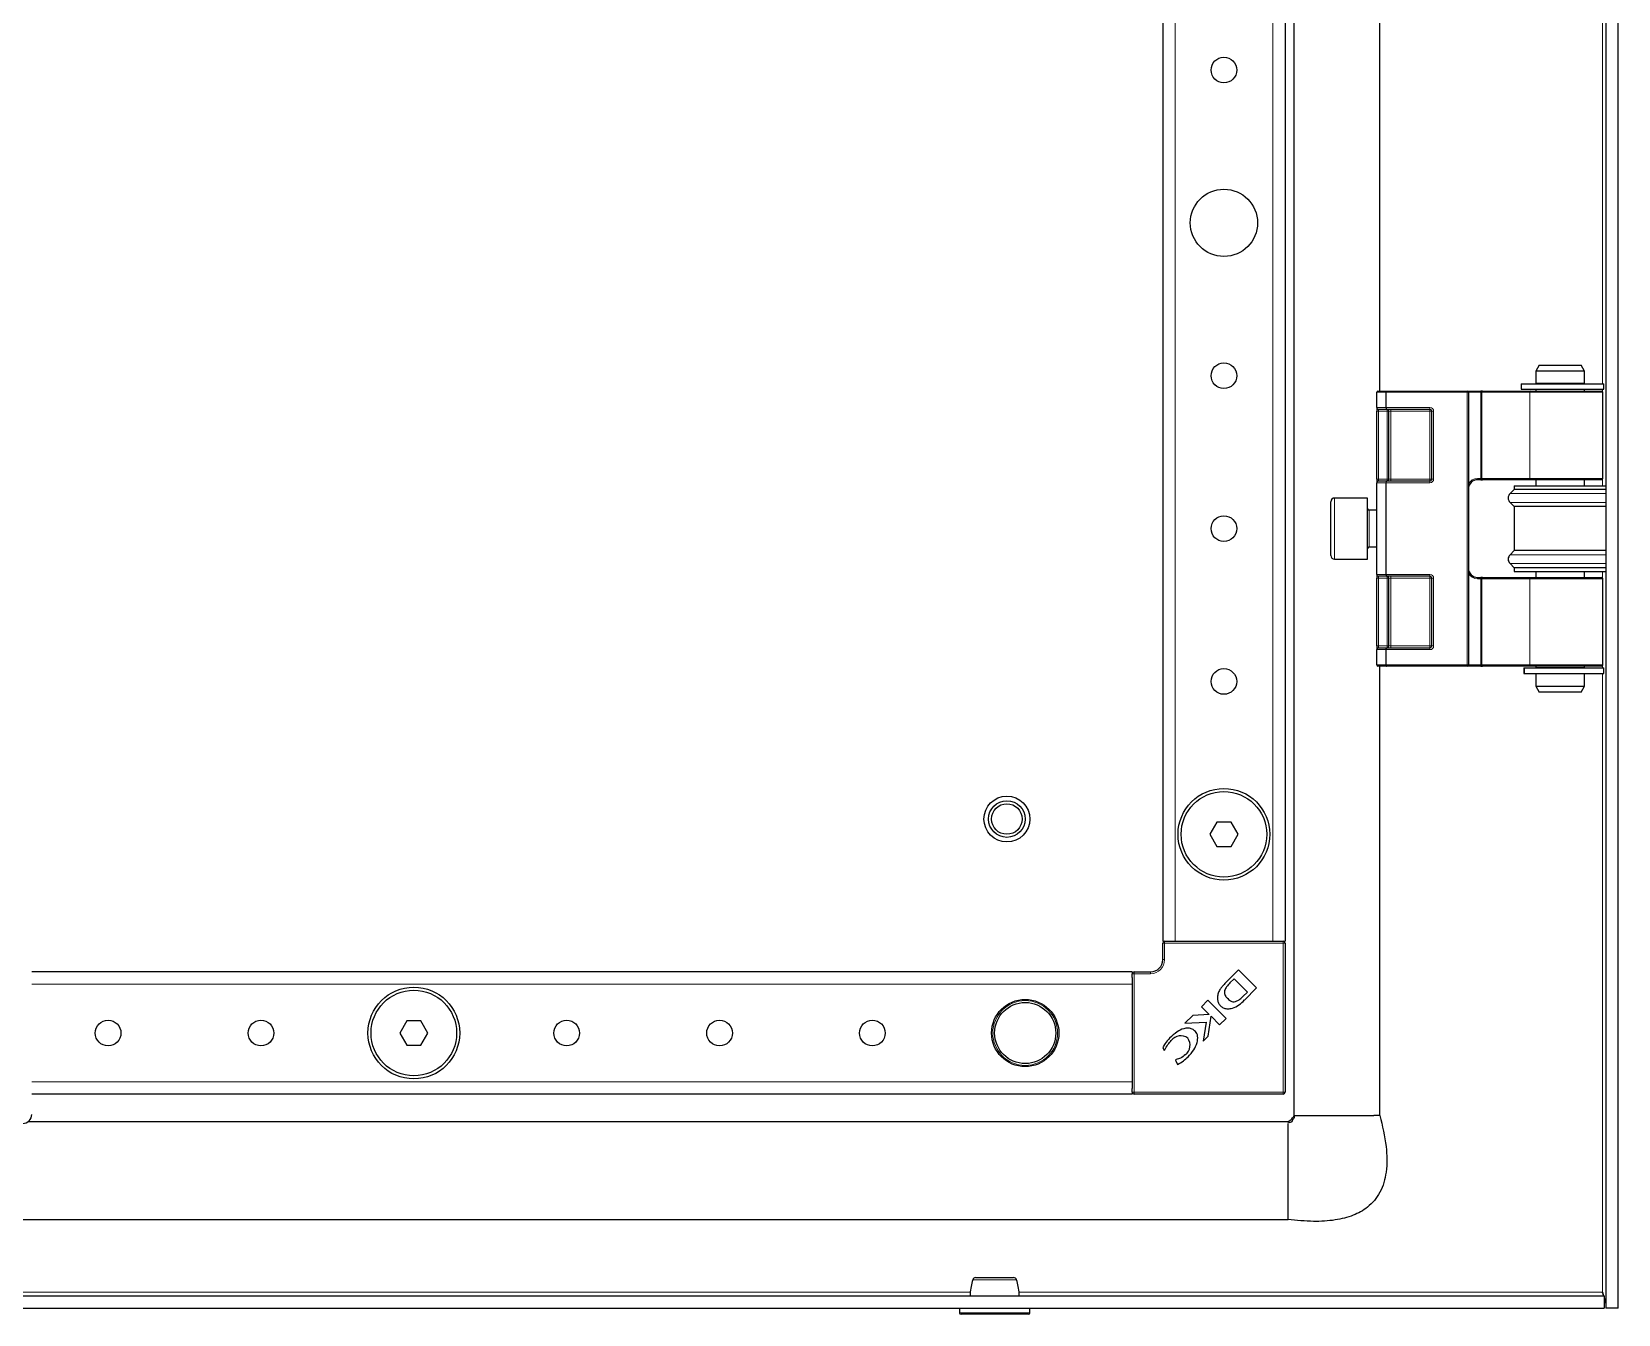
# Model space of a CAD drawing. Header units: millimetres. Extents: x -683 to 2605, y -1229 to 1219.
# Drawn here: x 80.3 to 339.8, y -801.6 to -591.9 of the extents above; entities that cross this region are included whole.
import ezdxf

# ---------------------------------------------------------------- set-up
doc = ezdxf.new("R2010")
doc.units = ezdxf.units.MM

msp = doc.modelspace()

# ---------------------------------------------------------------- linework, layer by layer
at = {"color": 7, "linetype": 'Continuous', "lineweight": 25}
for p, q in [((337.84, -800.62), (337.84, 554.38)), ((339.84, -800.62), (339.84, 554.38)), ((286.84, -769.12), (286.84, 522.88)), ((265.34, 494.38), (265.34, -740.62)), ((285.34, 494.38), (285.34, -740.62)), ((300.84, -650.62), (300.84, -345.62)), ((326.92, -646.37), (326.34, -647.37)), ((326.34, -647.37), (326.34, -649.37)), ((334.34, -647.37), (326.34, -647.37)), ((326.92, -646.37), (333.76, -646.37)), ((334.34, -647.37), (333.76, -646.37)), ((334.34, -649.37), (334.34, -647.37)), ((300.34, -653.32), (300.34, -650.82)), ((300.54, -650.62), (301.92, -650.62)), ((301.84, -650.82), (301.84, -653.32)), ((301.92, -650.62), (315.14, -650.62)), ((315.14, -650.62), (317.36, -650.62)), ((315.34, -650.82), (315.34, -695.42)), ((317.64, -650.62), (317.36, -650.62)), ((317.64, -650.62), (325.53, -650.62)), ((323.97, -649.42), (323.97, -650.32)), ((323.97, -649.42), (324.02, -649.42)), ((323.97, -650.32), (324.02, -650.32)), ((324.02, -649.42), (337.49, -649.42)), ((324.02, -650.32), (337.49, -650.32)), ((325.53, -650.62), (337.14, -650.62)), ((330.87, -649.37), (326.34, -649.37)), ((326.34, -650.37), (326.34, -650.62)), ((330.87, -650.37), (326.34, -650.37)), ((326.84, -649.37), (326.84, -649.42)), ((326.84, -650.32), (326.84, -650.37)), ((334.34, -649.37), (330.87, -649.37)), ((334.34, -650.37), (330.87, -650.37)), ((333.84, -649.42), (333.84, -649.37)), ((333.84, -650.37), (333.84, -650.32)), ((334.34, -650.62), (334.34, -650.37)), ((337.34, -664.92), (337.34, -650.82)), ((337.49, -650.32), (337.49, -649.42)), ((300.34, -653.32), (300.34, -653.92)), ((300.34, -665.02), (300.34, -653.92)), ((301.97, -653.62), (300.64, -653.62)), ((309.04, -653.62), (301.97, -653.62)), ((302.34, -665.02), (302.34, -653.92)), ((309.34, -665.02), (309.34, -653.92)), ((300.34, -665.02), (300.34, -665.62)), ((300.34, -680.62), (300.34, -665.62)), ((300.64, -665.32), (301.97, -665.32)), ((301.84, -665.62), (301.84, -680.62)), ((301.97, -665.32), (309.04, -665.32)), ((317.36, -665.12), (316.84, -665.12)), ((317.36, -665.12), (317.64, -665.12)), ((325.53, -665.12), (317.64, -665.12)), ((322.84, -666.72), (322.14, -667.4)), ((322.84, -666.12), (322.84, -666.72)), ((322.84, -666.12), (337.84, -666.12)), ((337.84, -666.72), (322.84, -666.72)), ((337.14, -665.12), (325.53, -665.12)), ((326.34, -665.12), (326.34, -666.12)), ((334.34, -666.12), (334.34, -665.12)), ((292.84, -677.52), (292.84, -668.72)), ((298.84, -668.12), (293.44, -668.12)), ((298.84, -678.12), (298.84, -668.12)), ((322.14, -668.83), (322.84, -669.52)), ((300.34, -670.12), (299.09, -670.12)), ((322.84, -669.52), (322.84, -676.72)), ((337.84, -669.52), (322.84, -669.52)), ((299.09, -676.12), (300.34, -676.12)), ((322.84, -676.72), (322.14, -677.4)), ((337.84, -676.72), (322.84, -676.72)), ((293.44, -678.12), (298.84, -678.12)), ((322.14, -678.83), (322.84, -679.52)), ((322.84, -679.52), (322.84, -680.12)), ((337.84, -679.52), (322.84, -679.52)), ((300.34, -680.62), (300.34, -681.22)), ((300.34, -692.32), (300.34, -681.22)), ((301.97, -680.92), (300.64, -680.92)), ((309.04, -680.92), (301.97, -680.92)), ((302.34, -692.32), (302.34, -681.22)), ((309.34, -692.32), (309.34, -681.22)), ((316.84, -681.12), (317.36, -681.12)), ((317.64, -681.12), (317.36, -681.12)), ((317.64, -681.12), (325.53, -681.12)), ((322.84, -680.12), (337.84, -680.12)), ((325.53, -681.12), (337.14, -681.12)), ((326.34, -680.12), (326.34, -681.12)), ((334.34, -681.12), (334.34, -680.12)), ((337.34, -695.42), (337.34, -681.32)), ((300.34, -692.32), (300.34, -692.92)), ((300.64, -692.62), (301.97, -692.62)), ((301.97, -692.62), (309.04, -692.62)), ((300.34, -695.42), (300.34, -692.92)), ((301.84, -692.92), (301.84, -695.42)), ((301.92, -695.62), (300.54, -695.62)), ((300.84, -769.12), (300.84, -695.62)), ((315.14, -695.62), (301.92, -695.62)), ((317.36, -695.62), (315.14, -695.62)), ((317.36, -695.62), (317.64, -695.62)), ((325.53, -695.62), (317.64, -695.62)), ((324.4, -695.92), (324.4, -696.82)), ((324.4, -695.92), (324.42, -695.92)), ((324.4, -696.82), (324.42, -696.82)), ((324.42, -695.92), (324.42, -696.82)), ((324.42, -695.92), (324.5, -695.92)), ((324.42, -696.82), (324.5, -696.82)), ((324.5, -695.92), (337.49, -695.92)), ((324.5, -696.82), (337.49, -696.82)), ((337.14, -695.62), (325.53, -695.62)), ((326.34, -695.62), (326.34, -695.87)), ((330.87, -695.87), (326.34, -695.87)), ((326.34, -696.87), (326.34, -698.87)), ((330.87, -696.87), (326.34, -696.87)), ((326.84, -695.87), (326.84, -695.92)), ((326.84, -696.82), (326.84, -696.87)), ((334.34, -695.87), (330.87, -695.87)), ((334.34, -696.87), (330.87, -696.87)), ((333.84, -695.92), (333.84, -695.87)), ((333.84, -696.87), (333.84, -696.82)), ((334.34, -695.87), (334.34, -695.62)), ((334.34, -698.87), (334.34, -696.87)), ((337.49, -696.82), (337.49, -695.92)), ((326.34, -698.87), (326.92, -699.87)), ((326.34, -698.87), (330.87, -698.87)), ((330.8, -699.87), (326.92, -699.87)), ((333.76, -699.87), (330.8, -699.87)), ((330.87, -698.87), (334.34, -698.87)), ((333.76, -699.87), (334.34, -698.87)), ((274.19, -721.12), (273.03, -723.12)), ((276.5, -721.12), (274.19, -721.12)), ((277.65, -723.12), (276.5, -721.12)), ((273.03, -723.12), (274.19, -725.12)), ((276.5, -725.12), (277.65, -723.12)), ((274.19, -725.12), (276.5, -725.12)), ((265.34, -740.62), (265.64, -740.62)), ((265.34, -743.62), (265.34, -740.92)), ((265.64, -740.62), (266.29, -740.62)), ((266.29, -740.62), (267.34, -740.62)), ((267.34, -740.62), (283.34, -740.62)), ((283.34, -740.62), (284.4, -740.62)), ((284.4, -740.62), (285.04, -740.62)), ((285.04, -740.62), (285.34, -740.62)), ((285.34, -740.92), (285.34, -765.32)), ((260.34, -745.62), (80.34, -745.62)), ((260.34, -745.62), (260.34, -745.92)), ((260.34, -746.56), (260.34, -745.92)), ((260.34, -746.56), (260.34, -747.62)), ((260.64, -745.62), (263.34, -745.62)), ((275.85, -747.15), (275.83, -747.17)), ((277.74, -745.27), (275.85, -747.15)), ((276.99, -746.75), (276.33, -747.42)), ((279.17, -748.93), (276.99, -746.75)), ((280.69, -748.22), (277.74, -745.27)), ((260.34, -747.62), (260.34, -763.62)), ((278.45, -749.67), (279.17, -748.93)), ((278.7, -750.22), (280.69, -748.22)), ((272.73, -750.27), (271.67, -751.33)), ((271.67, -751.33), (272.92, -752.57)), ((275.69, -753.23), (272.73, -750.27)), ((141.69, -753.62), (140.53, -755.62)), ((144, -753.62), (141.69, -753.62)), ((145.15, -755.62), (144, -753.62)), ((270.26, -752.74), (268.97, -754.03)), ((268.97, -754.03), (272.44, -753.85)), ((272.92, -752.57), (270.26, -752.74)), ((272.44, -753.85), (271.97, -756.95)), ((272.77, -756.15), (273.25, -752.89)), ((273.25, -752.89), (274.64, -754.28)), ((274.64, -754.28), (275.69, -753.23)), ((140.53, -755.62), (141.69, -757.62)), ((141.69, -757.62), (144, -757.62)), ((144, -757.62), (145.15, -755.62)), ((271.97, -756.95), (272.77, -756.15)), ((265.34, -757.99), (265.59, -758.5)), ((265.59, -758.5), (265.7, -758.39)), ((267.54, -759.94), (267.4, -760.07)), ((267.4, -760.07), (267.74, -760.76)), ((260.34, -763.62), (260.34, -764.67)), ((260.34, -765.32), (260.34, -764.67)), ((260.34, -765.32), (260.34, -765.62)), ((260.34, -765.62), (80.34, -765.62)), ((285.04, -765.62), (260.64, -765.62)), ((285.84, -770.12), (79.74, -770.12)), ((285.84, -786.12), (285.84, -770.44)), ((286.95, -769.12), (287.82, -769.12)), ((287.82, -769.12), (290.21, -769.12)), ((290.21, -769.12), (290.27, -769.12)), ((290.27, -769.12), (297.41, -769.12)), ((297.41, -769.12), (297.56, -769.12)), ((297.56, -769.12), (299.86, -769.12)), ((-47.16, -786.12), (285.84, -786.12)), ((-52.86, -798.62), (337.54, -798.62)), ((337.24, -798.02), (337.44, -798.62)), ((337.54, -798.62), (337.54, -800.62)), ((-52.86, -800.62), (337.54, -800.62)), ((232.09, -800.62), (232.09, -801.37)), ((243.34, -801.62), (232.34, -801.62)), ((243.59, -801.37), (243.59, -800.62)), ((339.84, -800.62), (337.84, -800.62))]:
    msp.add_line(p, q, dxfattribs=at)
at = {"color": 8, "linetype": 'Continuous', "lineweight": 18}
for p, q in [((267.34, 494.38), (267.34, -740.62)), ((283.34, 494.38), (283.34, -740.62)), ((337.24, -346.82), (337.24, -649.42)), ((301.84, -650.82), (300.34, -650.82)), ((315.14, -650.82), (301.84, -650.82)), ((315.14, -650.82), (315.14, -650.62)), ((315.14, -695.42), (315.14, -650.82)), ((315.14, -650.82), (315.34, -650.82)), ((317.36, -650.82), (315.34, -650.82)), ((317.36, -650.62), (317.36, -650.82)), ((317.36, -664.92), (317.36, -650.82)), ((317.5, -650.82), (317.36, -650.82)), ((325.39, -650.82), (317.5, -650.82)), ((317.5, -650.82), (317.5, -664.92)), ((324.02, -649.42), (324.02, -650.32)), ((337.34, -650.82), (325.39, -650.82)), ((325.39, -664.92), (325.39, -650.82)), ((337.24, -650.32), (337.24, -650.64)), ((300.34, -653.32), (301.84, -653.32)), ((300.64, -653.92), (300.34, -653.92)), ((300.64, -653.62), (300.64, -653.92)), ((302.04, -653.92), (300.64, -653.92)), ((300.64, -653.92), (300.64, -665.02)), ((301.84, -653.32), (309.04, -653.32)), ((302.04, -653.62), (302.04, -653.92)), ((302.04, -665.02), (302.04, -653.92)), ((302.34, -653.92), (302.04, -653.92)), ((302.64, -653.92), (302.34, -653.92)), ((302.64, -653.92), (302.64, -653.62)), ((309.04, -653.92), (302.64, -653.92)), ((302.64, -653.92), (302.64, -665.02)), ((309.04, -653.32), (309.04, -653.62)), ((309.04, -653.92), (309.04, -653.62)), ((309.04, -665.02), (309.04, -653.92)), ((309.34, -653.92), (309.04, -653.92)), ((309.64, -653.92), (309.34, -653.92)), ((309.64, -653.92), (309.64, -665.02)), ((300.64, -665.02), (300.34, -665.02)), ((301.84, -665.62), (300.34, -665.62)), ((300.64, -665.02), (302.04, -665.02)), ((300.64, -665.02), (300.64, -665.32)), ((309.04, -665.62), (301.84, -665.62)), ((302.04, -665.02), (302.04, -665.32)), ((302.34, -665.02), (302.04, -665.02)), ((302.64, -665.02), (302.34, -665.02)), ((302.64, -665.32), (302.64, -665.02)), ((302.64, -665.02), (309.04, -665.02)), ((309.04, -665.32), (309.04, -665.02)), ((309.34, -665.02), (309.04, -665.02)), ((309.04, -665.32), (309.04, -665.62)), ((309.64, -665.02), (309.34, -665.02)), ((316.84, -664.92), (317.36, -664.92)), ((316.84, -664.92), (316.84, -665.12)), ((317.5, -664.92), (317.36, -664.92)), ((317.36, -664.92), (317.36, -665.12)), ((317.5, -664.92), (325.39, -664.92)), ((325.39, -664.92), (337.34, -664.92)), ((337.24, -665.09), (337.24, -666.12)), ((293.44, -668.12), (293.44, -678.12)), ((337.84, -667.4), (322.14, -667.4)), ((337.84, -668.83), (322.14, -668.83)), ((299.09, -670.12), (299.09, -673.12)), ((299.09, -673.12), (299.09, -676.12)), ((337.84, -677.4), (322.14, -677.4)), ((337.84, -678.83), (322.14, -678.83)), ((300.34, -680.62), (301.84, -680.62)), ((300.64, -681.22), (300.34, -681.22)), ((300.64, -681.22), (300.64, -680.92)), ((302.04, -681.22), (300.64, -681.22)), ((300.64, -681.22), (300.64, -692.32)), ((301.84, -680.62), (309.04, -680.62)), ((302.04, -681.22), (302.04, -680.92)), ((302.04, -681.22), (302.34, -681.22)), ((302.04, -692.32), (302.04, -681.22)), ((302.34, -681.22), (302.64, -681.22)), ((302.64, -681.22), (302.64, -680.92)), ((309.04, -681.22), (302.64, -681.22)), ((302.64, -681.22), (302.64, -692.32)), ((309.04, -680.92), (309.04, -680.62)), ((309.04, -681.22), (309.04, -680.92)), ((309.04, -692.32), (309.04, -681.22)), ((309.04, -681.22), (309.34, -681.22)), ((309.34, -681.22), (309.64, -681.22)), ((309.64, -681.22), (309.64, -692.32)), ((316.84, -681.12), (316.84, -681.32)), ((317.36, -681.32), (316.84, -681.32)), ((317.36, -681.12), (317.36, -681.32)), ((317.36, -695.42), (317.36, -681.32)), ((317.36, -681.32), (317.5, -681.32)), ((317.5, -681.32), (317.5, -695.42)), ((325.39, -681.32), (317.5, -681.32)), ((325.39, -695.42), (325.39, -681.32)), ((337.34, -681.32), (325.39, -681.32)), ((337.24, -680.12), (337.24, -681.14)), ((300.34, -692.32), (300.64, -692.32)), ((300.64, -692.62), (300.64, -692.32)), ((300.64, -692.32), (302.04, -692.32)), ((302.04, -692.62), (302.04, -692.32)), ((302.34, -692.32), (302.04, -692.32)), ((302.64, -692.32), (302.34, -692.32)), ((302.64, -692.62), (302.64, -692.32)), ((302.64, -692.32), (309.04, -692.32)), ((309.04, -692.62), (309.04, -692.32)), ((309.34, -692.32), (309.04, -692.32)), ((309.04, -692.92), (309.04, -692.62)), ((309.64, -692.32), (309.34, -692.32)), ((301.84, -692.92), (300.34, -692.92)), ((300.34, -695.42), (301.84, -695.42)), ((309.04, -692.92), (301.84, -692.92)), ((301.84, -695.42), (315.14, -695.42)), ((315.14, -695.62), (315.14, -695.42)), ((315.34, -695.42), (315.14, -695.42)), ((315.34, -695.42), (317.36, -695.42)), ((317.36, -695.42), (317.5, -695.42)), ((317.36, -695.42), (317.36, -695.62)), ((317.5, -695.42), (325.39, -695.42)), ((325.39, -695.42), (337.34, -695.42)), ((324.5, -695.92), (324.5, -696.82)), ((337.24, -695.59), (337.24, -695.92)), ((337.24, -696.82), (337.24, -798.02)), ((265.34, -740.92), (265.64, -740.92)), ((265.64, -740.92), (265.64, -740.62)), ((265.64, -740.92), (265.64, -743.62)), ((285.04, -740.92), (265.64, -740.92)), ((285.04, -740.92), (285.04, -740.62)), ((285.04, -765.32), (285.04, -740.92)), ((285.04, -740.92), (285.34, -740.92)), ((265.34, -743.62), (265.64, -743.62)), ((260.34, -745.92), (260.64, -745.92)), ((260.64, -745.92), (260.64, -745.62)), ((263.34, -745.92), (260.64, -745.92)), ((260.64, -745.92), (260.64, -765.32)), ((263.34, -745.62), (263.34, -745.92)), ((260.34, -747.62), (80.34, -747.62)), ((260.34, -763.62), (80.34, -763.62)), ((260.34, -765.32), (260.64, -765.32)), ((260.64, -765.32), (285.04, -765.32)), ((260.64, -765.62), (260.64, -765.32)), ((285.04, -765.32), (285.04, -765.62)), ((285.04, -765.32), (285.34, -765.32)), ((233.87, -798.02), (50.81, -798.02)), ((337.24, -798.02), (241.81, -798.02)), ((232.09, -801.37), (243.59, -801.37))]:
    msp.add_line(p, q, dxfattribs=at)
at = {"color": 7, "linetype": 'Continuous', "lineweight": 25}
for centre, radius in [((275.34, -598.12), 2.1), ((275.34, -623.12), 5.5), ((275.34, -648.12), 2.1), ((275.34, -673.12), 2.1), ((275.34, -698.12), 2.1), ((275.34, -723.12), 7.5), ((275.34, -723.12), 7), ((239.84, -720.62), 3.75), ((239.84, -720.62), 3), ((239.84, -720.62), 2.5), ((142.84, -755.62), 7.5), ((142.84, -755.62), 7), ((242.84, -755.62), 5.5), ((242.84, -755.62), 5), ((92.84, -755.62), 2.1), ((117.84, -755.62), 2.1), ((167.84, -755.62), 2.1), ((192.84, -755.62), 2.1), ((217.84, -755.62), 2.1)]:
    msp.add_circle(centre, radius, dxfattribs=at)
at = {"color": 8, "linetype": 'Continuous', "lineweight": 18}
msp.add_circle((242.84, -755.62), 5.3, dxfattribs=at)
at = {"color": 7, "linetype": 'Continuous', "lineweight": 25}
for centre, radius, start, end in [((300.54, -650.82), 0.2, 90, 180), ((315.14, -650.82), 0.2, 0, 90), ((337.14, -650.82), 0.2, 0, 90), ((300.64, -653.32), 0.3, 180, 270), ((302.04, -653.92), 0.3, 0, 90), ((309.04, -653.92), 0.3, 0, 90), ((300.64, -665.62), 0.3, 90, 180), ((302.04, -665.02), 0.3, 270, 0), ((309.04, -665.02), 0.3, 270, 0), ((316.84, -666.62), 1.5, 90, 180), ((337.14, -664.92), 0.2, 270, 0), ((293.44, -668.72), 0.6, 90, 180), ((322.84, -668.12), 1, 134.427, 225.573), ((299.09, -669.87), 0.25, 180, 270), ((299.09, -676.37), 0.25, 90, 180), ((293.44, -677.52), 0.6, 180, 270), ((316.84, -679.62), 1.5, 180, 270), ((322.84, -678.12), 1, 134.427, 225.573), ((300.64, -680.62), 0.3, 180, 270), ((302.04, -681.22), 0.3, 0, 90), ((309.04, -681.22), 0.3, 0, 90), ((337.14, -681.32), 0.2, 0, 90), ((300.64, -692.92), 0.3, 90, 180), ((302.04, -692.32), 0.3, 270, 0), ((309.04, -692.32), 0.3, 270, 0), ((300.54, -695.42), 0.2, 180, 270), ((315.14, -695.42), 0.2, 270, 0), ((337.14, -695.42), 0.2, 270, 0), ((265.64, -740.92), 0.3, 90, 180), ((285.04, -740.92), 0.3, 0, 90), ((263.34, -743.62), 2, 270, 0), ((260.64, -745.92), 0.3, 90, 180), ((274.27, -745.2), 6.12, 306.9888, 313.0744), ((275.04, -747.01), 4.87, 290.3445, 318.7777), ((268.27, -758.02), 1.94, 53.3097, 142.3464), ((267.83, -757.62), 1.97, 308.454, 35.887), ((260.64, -765.32), 0.3, 180, 270), ((285.04, -765.32), 0.3, 270, 0), ((78.84, -768.92), 1.5, 270, 0), ((234.73, -796.12), 0.5, 89.9982, 165.4001), ((240.95, -796.12), 0.5, 15.316, 90.0228), ((232.34, -801.37), 0.25, 180, 270), ((243.34, -801.37), 0.25, 270, 0)]:
    msp.add_arc(centre, radius, start, end, dxfattribs=at)
at = {"color": 8, "linetype": 'Continuous', "lineweight": 18}
for centre, radius, start, end in [((317.68, -650.79), 0.179, 101.4218, 188.0495), ((325.57, -650.79), 0.179, 101.4218, 188.0495), ((309.04, -653.92), 0.6, 0, 90), ((309.04, -665.02), 0.6, 270, 0), ((316.84, -666.62), 1.7, 90, 151.9275), ((317.68, -664.94), 0.179, 171.9505, 258.5782), ((325.57, -664.94), 0.179, 171.9505, 258.5782), ((309.04, -681.22), 0.6, 0, 90), ((316.84, -679.62), 1.7, 208.0725, 270), ((317.68, -681.29), 0.179, 101.4218, 188.0495), ((325.57, -681.29), 0.179, 101.4218, 188.0495), ((309.04, -692.32), 0.6, 270, 0), ((317.68, -695.44), 0.179, 171.9505, 258.5782), ((325.57, -695.44), 0.179, 171.9505, 258.5782), ((263.34, -743.62), 2.3, 270, 0)]:
    msp.add_arc(centre, radius, start, end, dxfattribs=at)
at = {"color": 7, "linetype": 'Continuous', "lineweight": 25}
for centre, major_axis, start_param, end_param in [((301.92, -650.82), (0, 0.2), 0, 1.570796), ((301.97, -653.32), (0, 0.3), 1.570796, 3.141593), ((301.97, -665.62), (0, 0.3), 0, 1.570796), ((301.97, -680.62), (0, 0.3), 1.570796, 3.141593), ((301.97, -692.92), (0, 0.3), 0, 1.570796), ((301.92, -695.42), (0, 0.2), 1.570796, 3.141593)]:
    msp.add_ellipse(centre, major_axis=major_axis, ratio=0.414214, start_param=start_param, end_param=end_param, dxfattribs=at)
for points, knots in [([(275.83, -747.17), (275.75, -747.25), (275.6, -747.41), (275.45, -747.57), (275.37, -747.66)], [0, 0, 0, 0, 0.486421, 1, 1, 1, 1]), ([(274.69, -748.5), (274.58, -748.71), (274.38, -749.09), (274.26, -749.73), (274.3, -750.32), (274.5, -750.86), (274.86, -751.29), (275.37, -751.58), (276.03, -751.7), (276.49, -751.62), (276.74, -751.57)], [0, 0, 0, 0, 0.138091, 0.265455, 0.384013, 0.496103, 0.605759, 0.71979, 0.847662, 1, 1, 1, 1]), ([(275.37, -747.66), (275.24, -747.81), (274.99, -748.07), (274.78, -748.37), (274.69, -748.5)], [0, 0, 0, 0, 0.55183, 1, 1, 1, 1]), ([(276.33, -747.42), (276.14, -747.62), (275.79, -747.99), (275.47, -748.53), (275.4, -748.98), (275.47, -749.32), (275.66, -749.67), (275.86, -749.89), (275.96, -750)], [0, 0, 0, 0, 0.274676, 0.503042, 0.607381, 0.716579, 0.843412, 1, 1, 1, 1]), ([(275.96, -750), (276.06, -750.09), (276.23, -750.26), (276.51, -750.44), (276.78, -750.53), (277.11, -750.53), (277.51, -750.38), (277.8, -750.19), (277.95, -750.09)], [0, 0, 0, 0, 0.176808, 0.319231, 0.43938, 0.552395, 0.749205, 1, 1, 1, 1]), ([(270.68, -755.36), (270.51, -755.22), (270.18, -754.94), (269.48, -754.77), (268.61, -754.9), (267.53, -755.47), (266.84, -756.11), (266.45, -756.48)], [0, 0, 0, 0, 0.130532, 0.266031, 0.423997, 0.666819, 1, 1, 1, 1]), ([(266.45, -756.48), (266.2, -756.75), (265.77, -757.21), (265.47, -757.76), (265.34, -757.99)], [0, 0, 0, 0, 0.5776526, 1, 1, 1, 1]), ([(265.7, -758.39), (265.84, -758.08), (266.11, -757.51), (266.54, -757.05), (266.73, -756.84)], [0, 0, 0, 0, 0.547643, 1, 1, 1, 1]), ([(269.47, -759.52), (269.8, -759.15), (270.42, -758.46), (270.97, -757.29), (271.11, -756.34), (270.95, -755.7), (270.77, -755.47), (270.68, -755.36)], [0, 0, 0, 0, 0.315674, 0.58952, 0.813199, 0.909026, 1, 1, 1, 1]), ([(269.06, -759.16), (268.8, -759.38), (268.35, -759.76), (267.78, -759.88), (267.54, -759.94)], [0, 0, 0, 0, 0.5796082, 1, 1, 1, 1]), ([(267.74, -760.76), (268.08, -760.58), (268.71, -760.24), (269.23, -759.75), (269.47, -759.52)], [0, 0, 0, 0, 0.5368, 1, 1, 1, 1]), ([(286.88, -769.12), (286.86, -769.25), (286.84, -769.5), (286.7, -769.7), (286.58, -769.79), (286.53, -769.89), (286.51, -769.96), (286.5, -770.02), (286.48, -770.06), (286.46, -770.09), (286.43, -770.14), (286.37, -770.19), (286.25, -770.25), (286.07, -770.29), (285.92, -770.28), (285.84, -770.28)], [0, 0, 0, 0, 0.2334107, 0.4185464, 0.5493508, 0.5950261, 0.6313287, 0.6471113, 0.6619944, 0.6766392, 0.6917419, 0.7255626, 0.7667935, 0.8726273, 1, 1, 1, 1]), ([(300.84, -769.12), (301.25, -770.8), (301.98, -773.84), (302.08, -778.15), (301.1, -781.7), (299.05, -784.15), (296.41, -785.58), (293.39, -786.32), (289.79, -786.52), (287.23, -786.26), (285.84, -786.12)], [0, 0, 0, 0, 0.1760674, 0.3182248, 0.4355964, 0.5434819, 0.6338893, 0.7371517, 0.8581828, 1, 1, 1, 1]), ([(285.84, -770.12), (286.07, -769.97), (286.47, -769.7), (286.73, -769.3), (286.84, -769.12)], [0, 0, 0, 0, 0.556114, 1, 1, 1, 1]), ([(234.25, -795.97), (234.06, -796.71), (233.84, -797.57), (233.82, -798.49), (233.82, -798.62)], [0, 0, 0, 0, 0.85815, 1, 1, 1, 1]), ([(234.73, -795.62), (234.77, -795.62), (234.86, -795.62), (235.41, -795.62), (236.22, -795.62), (237.21, -795.62), (238.27, -795.62), (239.06, -795.62), (239.45, -795.62), (239.54, -795.62)], [0, 0, 0, 0, 0.158514, 0.317278, 0.475863, 0.634247, 0.792477, 0.950708, 1, 1, 1, 1]), ([(239.54, -795.62), (239.74, -795.62), (240.21, -795.62), (240.75, -795.62), (240.88, -795.62), (240.94, -795.62)], [0, 0, 0, 0, 0.256553, 0.627981, 1, 1, 1, 1]), ([(241.86, -798.62), (241.86, -798.49), (241.84, -797.57), (241.62, -796.71), (241.43, -795.97)], [0, 0, 0, 0, 0.14185, 1, 1, 1, 1]), ([(337.54, -798.91), (337.57, -799), (337.68, -799.32), (337.8, -799.88), (337.83, -800.37), (337.84, -800.62)], [0, 0, 0, 0, 0.141742, 0.566203, 1, 1, 1, 1])]:
    msp.add_open_spline(points, degree=3, knots=knots, dxfattribs=at)
for points in [[(300.84, -769.12), (300.8, -769.12), (300.71, -769.12), (300.15, -769.12), (299.86, -769.12)], [(337.54, -798.62), (337.52, -798.61), (337.47, -798.59), (337.39, -798.45), (337.32, -798.25), (337.27, -798.1), (337.24, -798.02)]]:
    msp.add_open_spline(points, degree=3, dxfattribs=at)
at = {"color": 8, "linetype": 'Continuous', "lineweight": 18}
for points, knots in [([(239.81, -795.99), (239.7, -795.99), (239.25, -795.99), (238.73, -795.99), (237.94, -795.99), (237.11, -795.99), (235.97, -795.99), (235.02, -795.99), (234.44, -795.99), (234.19, -795.99), (234.25, -795.99), (234.26, -795.99)], [0, 0, 0, 0, 0.048751, 0.204942, 0.205393, 0.362034, 0.518827, 0.675799, 0.832923, 0.989778, 1, 1, 1, 1]), ([(241.4, -795.99), (241.41, -795.99), (241.47, -795.99), (241.16, -795.99), (240.58, -795.99), (240.03, -795.99), (239.81, -795.99)], [0, 0, 0, 0, 0.083271, 0.424284, 0.764725, 1, 1, 1, 1])]:
    msp.add_open_spline(points, degree=3, knots=knots, dxfattribs=at)

doc.saveas('drawing.dxf')
